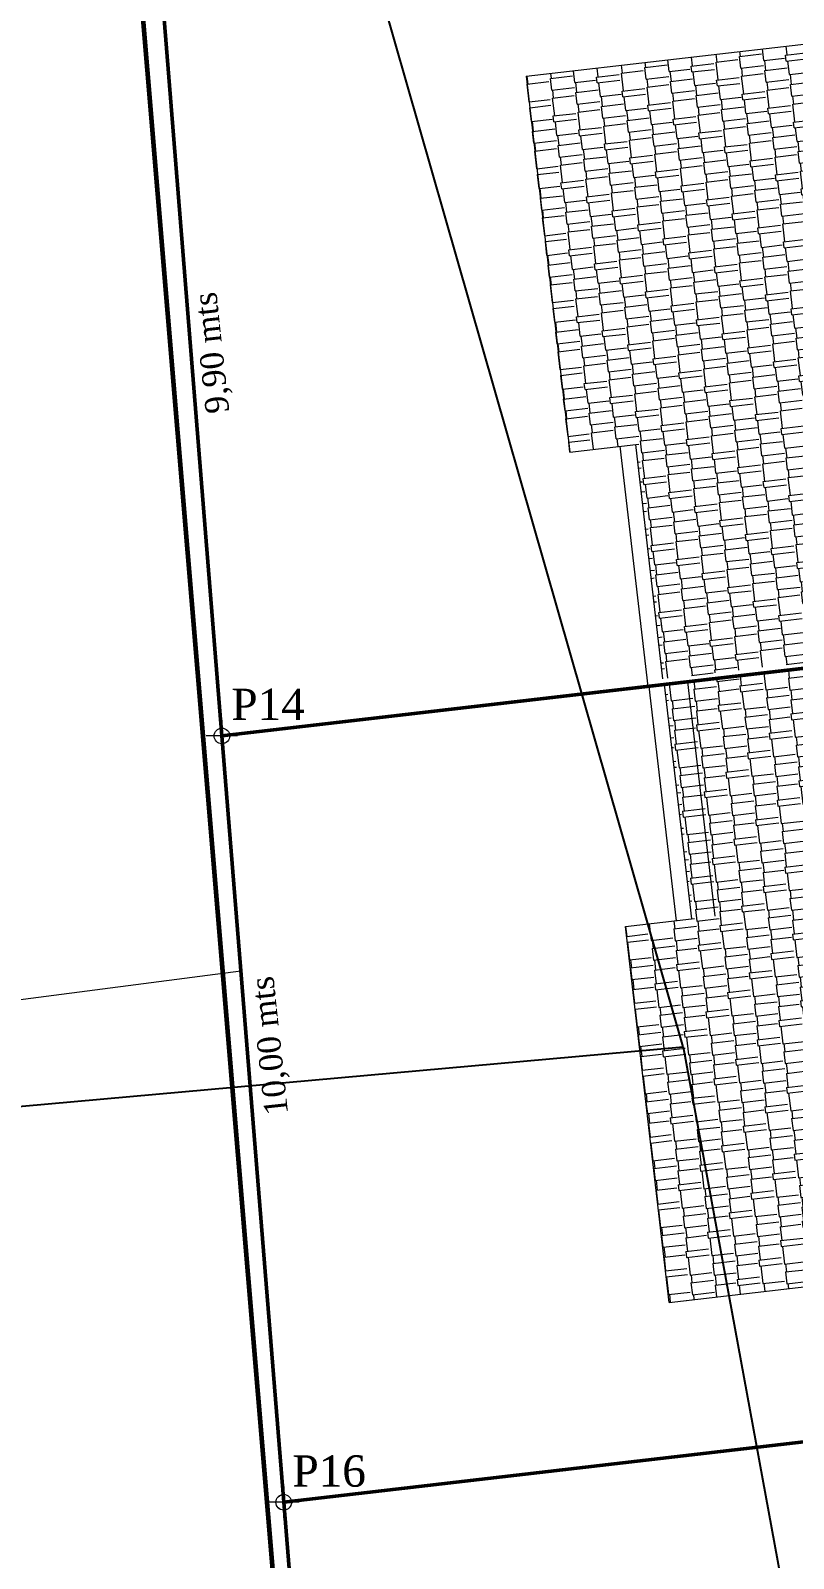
# Model space of a CAD drawing. Header units: metres. Extents: x 2 to 659295185, y -28 to 1124222152.
# Drawn here: x 658227.66 to 658237.44, y 1124127.72 to 1124147.31 of the extents above; entities that cross this region are included whole.
import ezdxf

# ---------------------------------------------------------------- set-up
doc = ezdxf.new("R2010")
doc.units = ezdxf.units.M
doc.header["$MEASUREMENT"] = 0
for name, color, linetype, lineweight in [('DPIC_Brocal', 7, 'CONTINUOUS', 13), ('DPIC_Poligonal P3', 84, 'CONTINUOUS', 50), ('DPIC_Poligonal P4', 242, 'CONTINUOUS', 50)]:
    doc.layers.add(name, color=color, linetype=linetype, lineweight=lineweight)
doc.layers.add('DPIC_Cotas', color=7, linetype='CONTINUOUS')
doc.layers.add('Parcelas', color=140, linetype='CONTINUOUS')
for name, color, linetype, lineweight, true_color in [('DPIC_Poligonal', 7, 'CONTINUOUS', 60, 0xc3472d), ('DPIC_Poligonal General', 7, 'CONTINUOUS', 50, 0x008fc5), ('DPIC_Poligonal P2', 7, 'CONTINUOUS', 50, 0xcb6291)]:
    doc.layers.add(name, color=color, linetype=linetype, lineweight=lineweight, true_color=true_color)
doc.styles.add('ESTILO2', font='times.ttf')
doc.styles.add('TextBookAntig', font='ANTQUAB.TTF', dxfattribs={"height": 3})

# ---------------------------------------------------------------- blocks, each defined once
blk = doc.blocks.new('*U1467')
at = {"layer": 'DPIC_Poligonal P2', "linetype": 'Continuous', "lineweight": 9}
for p, q in [((0.278, -0.205), (0.278, -0.605)), ((0.478, -0.405), (0.078, -0.405))]:
    blk.add_line(p, q, dxfattribs=at)
blk.add_circle((0.278, -0.405), 0.1, dxfattribs=at)
at = {"layer": 'DPIC_Poligonal P2', "color": 18, "lineweight": 9, "insert": (0.4, 0), "char_height": 0.4, "attachment_point": 4, "style": 'ESTILO2'}
blk.add_mtext('P14', dxfattribs=at)
blk = doc.blocks.new('*U1468')
at = {"layer": 'DPIC_Poligonal P3', "linetype": 'Continuous', "lineweight": 9}
for p, q in [((0.278, -0.205), (0.278, -0.605)), ((0.478, -0.405), (0.078, -0.405))]:
    blk.add_line(p, q, dxfattribs=at)
blk.add_circle((0.278, -0.405), 0.1, dxfattribs=at)
at = {"layer": 'DPIC_Poligonal P3', "color": 18, "lineweight": 9, "insert": (0.4, 0), "char_height": 0.4, "attachment_point": 4, "style": 'ESTILO2'}
blk.add_mtext('P14', dxfattribs=at)
blk = doc.blocks.new('*U1471')
at = {"layer": 'DPIC_Poligonal P3', "linetype": 'Continuous', "lineweight": 9}
for p, q in [((0.286, -0.197), (0.286, -0.597)), ((0.486, -0.397), (0.086, -0.397))]:
    blk.add_line(p, q, dxfattribs=at)
blk.add_circle((0.286, -0.397), 0.1, dxfattribs=at)
at = {"layer": 'DPIC_Poligonal P3', "color": 18, "lineweight": 9, "insert": (0.4, 0), "char_height": 0.4, "attachment_point": 4, "style": 'ESTILO2'}
blk.add_mtext('P16', dxfattribs=at)
blk = doc.blocks.new('*U1472')
at = {"layer": 'DPIC_Poligonal P4', "linetype": 'Continuous', "lineweight": 9}
for p, q in [((0.288, -0.199), (0.288, -0.599)), ((0.488, -0.399), (0.088, -0.399))]:
    blk.add_line(p, q, dxfattribs=at)
blk.add_circle((0.288, -0.399), 0.1, dxfattribs=at)
at = {"layer": 'DPIC_Poligonal P4', "color": 18, "lineweight": 9, "insert": (0.4, 0), "char_height": 0.4, "attachment_point": 4, "style": 'ESTILO2'}
blk.add_mtext('P16', dxfattribs=at)

msp = doc.modelspace()

# ---------------------------------------------------------------- hatches: boundary and pattern name
at = {"layer": 'DPIC_Poligonal P2', "lineweight": 0}
h = msp.add_hatch(dxfattribs=at)
h.set_pattern_fill('AR-RSHKE', color=0, scale=0.001, angle=276.62621, style=0)
h.set_pattern_definition([(96.6262, (658234.01526, 1124146.722), (0.228025, 0.678545), [0.1524, -0.127, 0.1778, -0.0762, 0.2286, -0.1016]), (96.6262, (658234.0103, 1124146.87485), (0.228025, 0.678545), [0.127, -0.4826, 0.1016, -0.1524]), (96.6262, (658233.94358, 1124147.17395), (0.228025, 0.678545), [0.0762, -0.7874]), (6.6262, (658234.01526, 1124146.722), (0.327677, -0.1792865), [0.2921, -0.9271]), (6.6262, (658233.99767, 1124146.87338), (0.327677, -0.1792865), [0.28575, -0.93345]), (6.6262, (658233.98302, 1124146.99953), (0.327677, -0.1792865), [0.2667, -0.9525]), (6.6262, (658233.94358, 1124147.17395), (0.327677, -0.1792865), [0.2921, -0.9271]), (6.6262, (658233.93479, 1124147.24964), (0.327677, -0.1792865), [0.2921, -0.9271]), (6.6262, (658233.92733, 1124147.4789), (0.327677, -0.1792865), [0.2794, -0.9398])])
h.paths.add_polyline_path([(658238.5845, 1124147.2528), (658234.0153, 1124146.722), (658234.5749, 1124141.9044), (658235.4192, 1124142.0025), (658235.7683, 1124138.9977), (658239.4932, 1124139.4304)])
h.paths.add_polyline_path([(658237.6818, 1124143.0365), (658238.2122, 1124142.8072), (658238.1455, 1124143.3812)], flags=16)
at = {"layer": 'DPIC_Poligonal P3', "lineweight": 0}
h = msp.add_hatch(dxfattribs=at)
h.set_pattern_fill('AR-RSHKE', color=256, scale=0.001, angle=276.62621, style=0)
h.set_pattern_definition([(276.6262, (658235.84976, 1124131.00316), (0.377503, -0.608202), [0.1524, -0.127, 0.1778, -0.0762, 0.2286, -0.1016]), (276.6262, (658235.87996, 1124130.85324), (0.377503, -0.608202), [0.127, -0.4826, 0.1016, -0.1524]), (276.6262, (658235.8836, 1124130.54682), (0.377503, -0.608202), [0.0762, -0.7874]), (6.6262, (658235.84976, 1124131.00316), (0.277851, 0.249629), [0.2921, -0.9271]), (6.6262, (658235.86735, 1124130.85178), (0.277851, 0.249629), [0.28575, -0.93345]), (6.6262, (658235.882, 1124130.72563), (0.277851, 0.249629), [0.2667, -0.9525]), (6.6262, (658235.8836, 1124130.54682), (0.277851, 0.249629), [0.2921, -0.9271]), (6.6262, (658235.89239, 1124130.47113), (0.277851, 0.249629), [0.2921, -0.9271]), (6.6262, (658235.9377, 1124130.24625), (0.277851, 0.249629), [0.2794, -0.9398])])
h.paths.add_polyline_path([(658239.5103, 1124139.3564), (658235.7854, 1124138.9236), (658236.1344, 1124135.9188), (658235.2901, 1124135.8208), (658235.8498, 1124131.0032), (658240.419, 1124131.534)])
h.paths.add_polyline_path([(658239.1042, 1124135.2018), (658239.0375, 1124135.7758), (658238.5738, 1124135.4311)], flags=16)

# ---------------------------------------------------------------- linework, layer by layer
at = {"layer": 'DPIC_Brocal'}
msp.add_line((658215.2659, 1124133.2934), (658230.3588, 1124135.2555), dxfattribs=at)
at = {"layer": 'DPIC_Poligonal'}
msp.add_lwpolyline([(658232.3817, 1124108.2494), (658256.4817, 1124111.2494), (658257.3817, 1124168.7994), (658247.8617, 1124167.0994), (658231.8617, 1124162.1294), (658227.8717, 1124162.1994), (658232.3817, 1124108.2494)], dxfattribs=at)
at = {"layer": 'DPIC_Poligonal', "lineweight": 9}
for points in [[(658229.315, 1124148.2016), (658250.6436, 1124150.6793), (658250.4134, 1124140.6235), (658230.1161, 1124138.2656)], [(658230.1161, 1124138.2656), (658250.4134, 1124140.6235), (658250.1985, 1124130.6823), (658230.9083, 1124128.4414)], [(658230.9083, 1124128.4414), (658250.1985, 1124130.6823), (658249.9791, 1124120.5291), (658231.7173, 1124118.4077)]]:
    msp.add_lwpolyline(points, close=True, dxfattribs=at)
at = {"layer": 'DPIC_Poligonal General', "color": 0}
msp.add_lwpolyline([(658248.0713, 1124167.7181), (658248.0713, 1124167.7181), (658257.3817, 1124168.7994), (658256.4817, 1124111.2493), (658232.3817, 1124108.2494), (658227.8717, 1124162.1994)], dxfattribs=at)
at = {"layer": 'DPIC_Poligonal General'}
for points in [[(658229.315, 1124148.2015), (658250.6436, 1124150.6792), (658250.4134, 1124140.6234), (658230.1162, 1124138.2655)], [(658230.1162, 1124138.2655), (658250.4134, 1124140.6234), (658250.1986, 1124130.6822), (658230.9083, 1124128.4413)], [(658230.9083, 1124128.4413), (658250.1986, 1124130.6822), (658249.9791, 1124120.529), (658231.7173, 1124118.4076)]]:
    msp.add_lwpolyline(points, close=True, dxfattribs=at)
at = {"layer": 'DPIC_Poligonal P2', "color": 0, "lineweight": 9}
for p, q in [((658234.0153, 1124146.722), (658242.0612, 1124147.6567)), ((658234.0153, 1124146.722), (658234.5749, 1124141.9044)), ((658234.5749, 1124141.9044), (658235.4192, 1124142.0025)), ((658235.5783, 1124138.9001), (658235.2206, 1124141.9794)), ((658235.7683, 1124138.9977), (658235.4192, 1124142.0025))]:
    msp.add_line(p, q, dxfattribs=at)
at = {"layer": 'DPIC_Poligonal P2', "color": 0}
msp.add_lwpolyline([(658229.315, 1124148.2016), (658250.6436, 1124150.6793), (658250.4134, 1124140.6235), (658230.1161, 1124138.2656)], close=True, dxfattribs=at)
at = {"layer": 'DPIC_Poligonal P3', "lineweight": 13}
for p, q in [((658235.7854, 1124138.9236), (658245.3736, 1124140.0375)), ((658235.5867, 1124138.9006), (658235.9358, 1124135.8958)), ((658235.7854, 1124138.9236), (658236.1344, 1124135.9188)), ((658236.0834, 1124138.9583), (658236.4324, 1124135.9535)), ((658235.2901, 1124135.8208), (658236.1344, 1124135.9188)), ((658235.8498, 1124131.0032), (658235.2901, 1124135.8208)), ((658235.8498, 1124131.0032), (658243.8957, 1124131.9378))]:
    msp.add_line(p, q, dxfattribs=at)
at = {"layer": 'DPIC_Poligonal P3'}
msp.add_lwpolyline([(658230.1161, 1124138.2656), (658250.4134, 1124140.6235), (658250.1985, 1124130.6823), (658230.9083, 1124128.4414)], close=True, dxfattribs=at)
at = {"layer": 'DPIC_Poligonal P4'}
msp.add_lwpolyline([(658230.9083, 1124128.4414), (658250.1985, 1124130.6823), (658249.9791, 1124120.5291), (658231.7173, 1124118.4077)], close=True, dxfattribs=at)
at = {"layer": 'Parcelas', "lineweight": -3}
for q in [(658228.0219, 1124162.205), (658241.6936, 1124103.4042)]:
    msp.add_line((658236.0287, 1124134.2789), q, dxfattribs=at)
at = {"layer": 'Parcelas', "lineweight": -2}
msp.add_line((658213.8578, 1124132.2876), (658236.0287, 1124134.2789), dxfattribs=at)

# ---------------------------------------------------------------- block references
at = {"layer": 'DPIC_Poligonal P2', "lineweight": 9}
msp.add_blockref('*U1467', (658229.8386, 1124138.6707), dxfattribs=at)
at = {"layer": 'DPIC_Poligonal P3', "lineweight": 9}
for name, p in [('*U1468', (658229.8386, 1124138.6708)), ('*U1471', (658230.6221, 1124128.8381))]:
    msp.add_blockref(name, p, dxfattribs=at)
at = {"layer": 'DPIC_Poligonal P4', "lineweight": 9}
msp.add_blockref('*U1472', (658230.6207, 1124128.8407), dxfattribs=at)

# ---------------------------------------------------------------- texts
at = {"layer": 'DPIC_Cotas', "char_height": 0.3, "width": 4.283965, "attachment_point": 1, "rotation": 96.10988, "style": 'TextBookAntig'}
for s, insert in [('\\pi1.3734;{\\fBook Antiqua|b0|i0|c0|p18;9,90 mts}', (658230.0588, 1124141.0183)), ('\\pi1.2665;{\\fBook Antiqua|b0|i0|c0|p18;10,00 mts}', (658230.802, 1124132.1281))]:
    msp.add_mtext(s, dxfattribs=dict(at, insert=insert))

doc.saveas('drawing.dxf')
